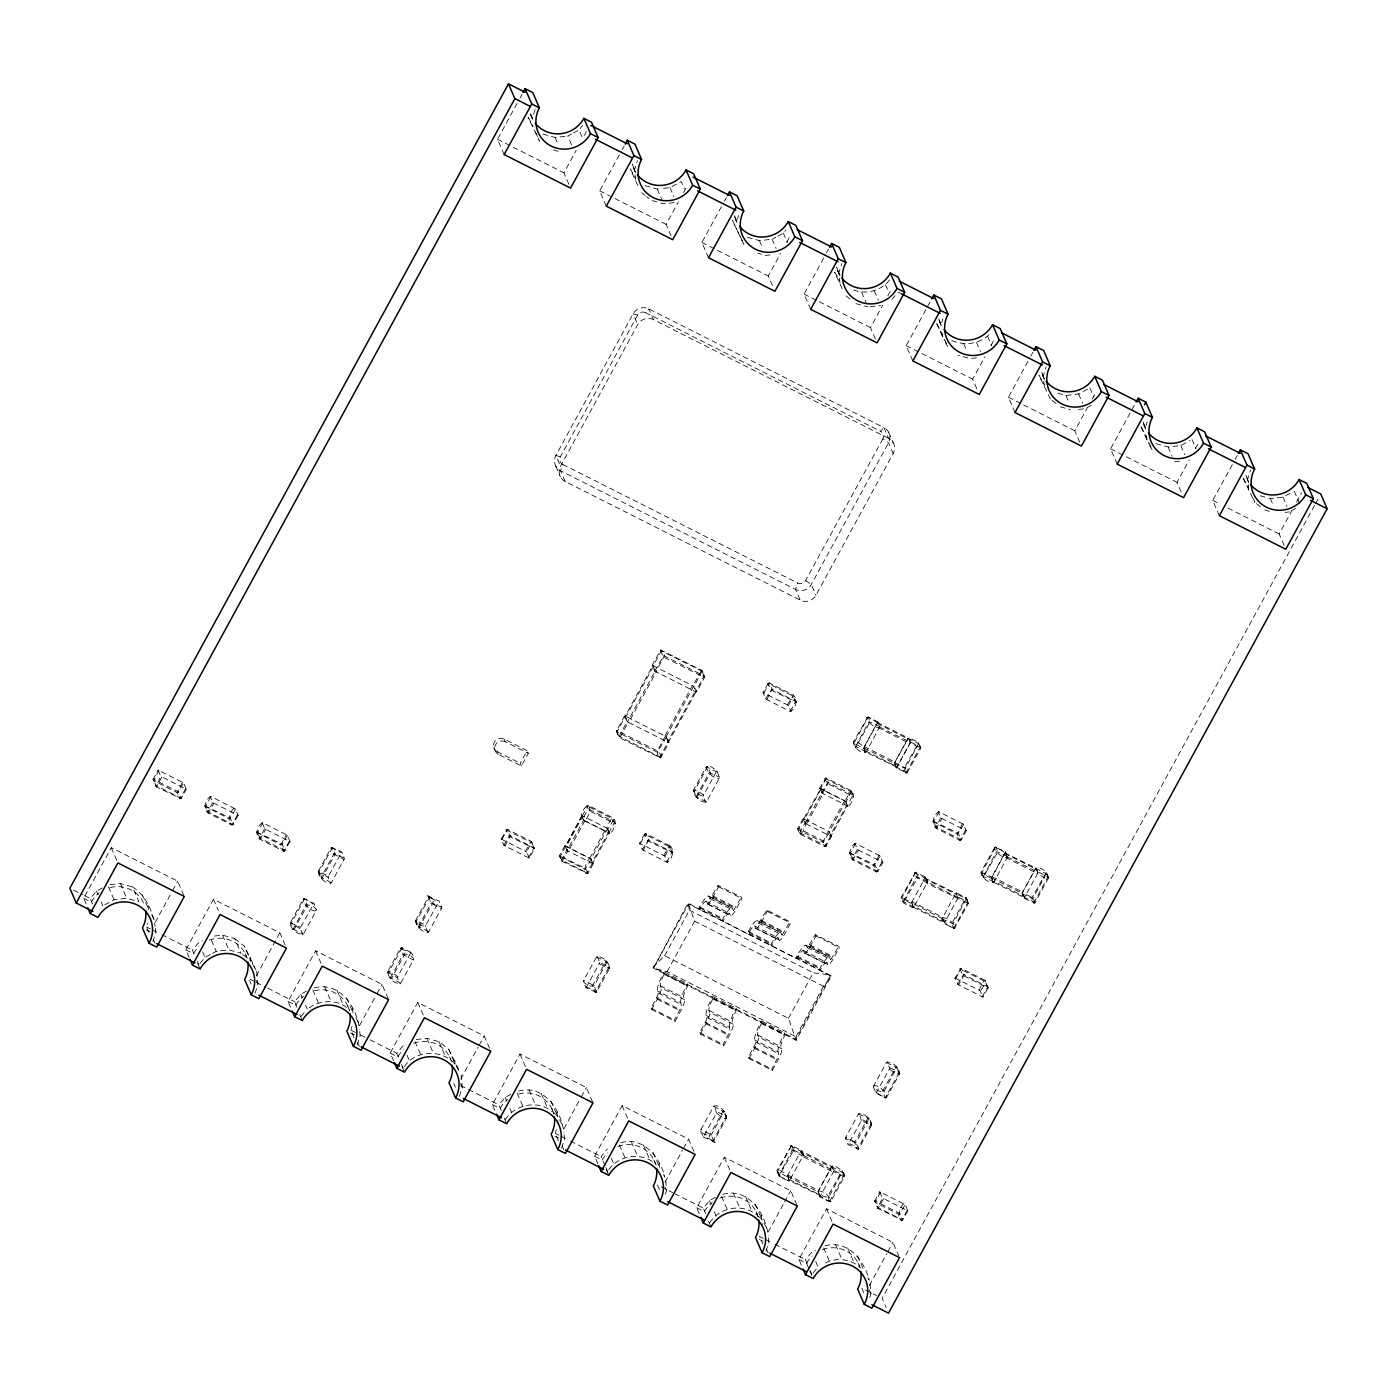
<?xml version="1.0" encoding="UTF-8"?>
<svg xmlns="http://www.w3.org/2000/svg" width="1397" height="1397" viewBox="0 0 1397 1397"><rect width="100%" height="100%" fill="white"/><g stroke="black" fill="none" stroke-linecap="round" stroke-linejoin="round"><path stroke-width="0.75" stroke-dasharray="5 3.75" d="M318.289 871.396C317.887 877.089 326.793 884.93 331.403 882.694L344.448 858.631L341.863 851.978L331.299 847.525L318.306 871.291L328.505 875.989L341.863 851.978M415.608 920.536C415.206 926.228 424.112 934.069 428.722 931.834L441.766 907.771L439.182 901.117L428.617 896.664L415.625 920.431L425.823 925.128L439.182 901.117M564.842 845.744L559.446 855.715L561.594 861.093L587.875 873.544L593.288 863.643L591.368 859.225L564.842 845.744L567.549 850.703M717.01 770.987L716.329 771.738L706.271 766.778L693.541 790.108C692.545 795.923 701.993 803.921 706.55 801.703L719.595 777.64L717.01 770.987C698.063 755.498 708.768 779.736 719.228 778.443M871.588 1125.196C871.885 1119.207 863.224 1112.134 858.457 1113.898L845.412 1137.961L847.996 1144.614L858.561 1149.067L871.553 1125.301L861.355 1120.604L848.084 1144.649M684.513 999.623L661.165 987.836L660.275 985.793A10.373 2.026 -63.2 0 1 664.151 974.408L664.169 971.945L687.516 983.732L687.499 986.212A10.373 2.026 -63.2 0 0 683.639 997.58L684.513 999.623A10.373 2.026 -63.2 0 1 680.636 1011.009L675.03 1021.294L651.683 1009.49L651.089 1008.128L658.057 994.821L657.463 990.927A16.31 3.178 -63.2 0 1 663.558 973.045L664.169 971.945M733.181 1024.193L709.816 1012.406L708.943 1010.363A10.373 2.026 -63.2 0 1 712.802 998.977L712.819 996.515L736.184 1008.302L736.167 1010.782A10.373 2.026 -63.2 0 0 732.29 1022.15L733.181 1024.193A10.373 2.026 -63.2 0 1 729.304 1035.579L723.698 1045.864L700.334 1034.059L699.757 1032.697L706.707 1019.391L706.131 1015.497A16.31 3.178 -63.2 0 1 712.226 997.615L712.819 996.515M781.831 1048.763L758.484 1036.976L757.593 1034.933A10.373 2.026 -63.2 0 1 761.47 1023.547L761.487 1021.085L784.835 1032.872L784.835 1035.352A10.373 2.026 -63.2 0 0 780.958 1046.72L781.831 1048.763A10.373 2.026 -63.2 0 1 777.972 1060.148L772.366 1070.434L749.002 1058.629L748.408 1057.267L755.375 1043.961L754.799 1040.067A16.31 3.178 -63.2 0 1 760.876 1022.185L761.487 1021.085M292.951 929.529L305.733 905.396C308.161 903.58 317.73 907.701 316.071 910.827L303.376 934.087C298.748 935.641 289.319 928.673 290.401 922.439L303.551 898.708L313.836 903.37L316.508 909.534M331.403 882.694L321.066 877.264L334.058 853.654L344.535 858.142M390.322 978.127L403.052 954.535C405.479 952.719 415.049 956.84 413.39 959.966L400.695 983.226C395.159 984.815 387.685 977.795 387.737 971.579L400.415 948.301C406.265 952.125 413.145 950.431 413.826 958.674M418.349 926.717L431.376 902.794L441.854 907.282M561.384 860.709L566.711 850.232M619.063 736.551L627.113 721.551L624.651 715.735L666.125 736.603M606.839 962.131L594.109 985.723C591.682 987.539 582.112 983.418 583.771 980.31L596.467 957.032C600.989 954.815 610.576 962.882 609.441 968.68L596.292 992.411L586.007 987.749L583.335 981.585M696.16 796.604L709.187 772.663L719.665 777.151M799.678 832.961L804.951 823.043L803.083 818.555L828.473 831.25L822.798 841.954L825.505 846.687L831.529 836.454L828.77 831.564M868.829 1119.014L855.82 1142.938L845.325 1138.45M873.352 1087.058L876.024 1093.222L886.309 1097.885L899.493 1074.101C900.454 1068.303 891.059 1060.271 886.484 1062.506L873.789 1085.766C872.13 1088.892 881.699 1093.013 884.126 1091.197L896.857 1067.605M700.508 1130.889L703.267 1137.071L716.539 1113.042C736.097 1130.225 722.72 1101.465 713.64 1106.337L700.945 1129.597C699.286 1132.723 708.855 1136.844 711.283 1135.028L724.013 1111.436M624.651 715.735L616.496 730.753L619.587 737.756L660.537 757.89L669.006 742.715L666.509 736.952L664.92 736.044L692.51 685.438L694.099 686.346L696.597 692.126L704.717 677.021L701.975 670.42L660.694 650.007L652.207 665.199L654.704 670.962L656.293 671.87L628.702 722.459L627.497 721.9M302.8 934.855L300.128 928.184L313.836 903.37M410.491 953.26L397.796 976.538C385.799 967.842 385.555 971.718 391.509 978.599L404.554 954.518L401.969 947.864L400.59 948.057L403.174 954.675L413.39 959.966M666.509 736.952L657.376 752.232L617.09 731.993L625.524 716.032M597.13 956.281L599.802 962.446L609.005 967.091L595.209 992.394L592.607 985.741L606.246 960.909L609.563 968.435M654.704 670.962L663.837 655.682L704.123 675.921L695.689 691.864L654.826 671.101M660.362 650.269L663.435 656.869L704.559 677.51L704.123 676.096M803.083 818.555L797.687 828.526L800.184 834.184L824.789 846.582L830.621 836.209L831.529 836.454M865.529 752.704L863.608 748.286L853.829 743.291L868.166 717.045L877.962 721.97L879.866 726.58L866.192 751.97C856.413 756.196 844.399 730.125 864.045 747.011L877.281 722.72C857.723 707.877 870.034 728.501 879.429 727.68M896.839 767.163L865.738 752.075L864.184 747.046M910.111 742.733L908.399 738.087L877.648 722.598L879.097 728.047L909.761 743.536C911.7 742.313 909.185 735.59 907.945 738.192L894.342 763.268M894.674 762.902L896.176 768.193L907.194 772.943L920.745 748.198L918.493 742.471M787.594 1175.89L789.322 1180.535L820.423 1195.64M894.691 762.483L905.413 768.018L907.177 772.943L905.885 773.082L904.051 768.175L918.667 742.628M844.417 1176.344C847.839 1172.502 825.487 1158.584 834.096 1170.354L833.328 1171.996L802.681 1156.524L801.319 1151.093L831.966 1166.565L833.765 1170.896M842.234 1171.105L844.277 1176.78L831.005 1201.123L829.556 1201.612L827.775 1196.269L842.059 1170.93M911.787 902.637L913.359 907.945L927.538 882.101M944.599 922.387L942.434 918.126L956.124 892.77L966.41 897.852L968.418 903.58L926.857 883.271L927.625 881.612L925.705 877.194L915.716 872.165L901.048 897.503L903.58 903.021L913.271 907.928M957.871 897.957L956.142 893.312L925.041 878.207M1022.36 892.927L1024.525 897.188M1037.796 872.758L1036.085 868.113L1004.984 853.026M161.895 777.029L156.254 786.878L153.164 779.124L178.292 791.75L181.051 798.63L155.905 786.616L160.76 776.243L158.088 770.079L183.513 782.844L186.272 789.218L160.76 776.243M204.888 805.825L230.191 817.961L233.247 824.457L231.85 825.051L208.17 813.089C202.233 808.898 205.918 798.176 210.895 796.534L235.15 808.846L238.171 815.429L213.043 802.804L210.021 796.238M290.105 841.57L283.923 851.297L260.069 839.3C254.062 835.144 257.729 824.405 262.811 822.746L287.066 835.057L290.07 841.623L264.941 829.015L261.938 822.431M504.928 845.971L510.324 835.773L507.321 829.294L506.081 829.923L509.137 836.436L534.44 848.555L531.331 841.396L507.373 829.294L501.121 839.021L504.177 845.534L529.306 858.16L534.44 848.555M669.669 845.691C674.978 848.643 672.306 860.954 666.753 862.141L642.498 849.83L639.477 843.264L664.605 855.872L667.661 862.386M766.778 699.6L772.192 689.402L769.171 682.923L793.025 694.92C799.119 699.53 795.172 709.17 790.283 711.475L766.027 699.164L763.006 692.58L788.135 705.206L791.156 711.772M849.551 852.729L874.854 864.865L877.892 871.379L876.321 871.868L852.816 860.011C846.896 855.802 850.563 845.08 855.558 843.456L879.813 855.75L882.834 862.333L857.706 849.708L854.685 843.142M932.986 821.122L958.29 833.241L961.328 839.754L959.756 840.261L936.252 828.386C930.332 824.195 934.017 813.473 938.994 811.832L963.249 824.143L966.27 830.709L941.141 818.101L938.12 811.517M883.498 1198.748L877.875 1208.615L874.766 1200.844L899.895 1213.469L902.672 1220.349L877.526 1208.335L882.363 1197.98L879.691 1191.798L905.116 1204.563L907.875 1210.937L882.363 1197.98M988.081 987.976L985.025 981.462L959.896 968.854L962.917 975.42L988.081 987.976L984.937 980.275L961.153 968.296L954.902 978.022L957.958 984.536L982.894 997.126L988.203 987.557M1048.518 877.91L1034.88 902.968L1023.861 898.219L1022.028 893.294L1035.631 868.218C1045.148 863.695 1057.634 889.767 1037.779 873.177L1036.295 867.485M615.047 823.741L612.777 818.921L587.508 806.086C586.164 804.672 578.934 815.604 582.27 815.708L606.787 828.089C612.794 812.146 616.933 817.035 607.922 828.875C608.9 841.815 619.831 820.772 612.689 817.734L588.172 805.353L586.6 805.842L589.255 810.836L615.047 823.741L614.61 822.152L590.093 809.771C586.897 809.649 581.362 819.306 584.452 820.563M702.185 670.822L694.099 686.346M851.489 791.191L846.163 801.668C847.176 814.626 858.072 793.496 850.93 790.527L825.959 778.007L819.602 788.257L821.89 793.025L847.176 805.842L852.851 795.137L850.93 790.527L845.028 800.883L846.984 805.632M256.804 832.036L282.089 844.172L285.145 850.668L284.01 851.297L280.902 844.818L286.298 834.62M292.916 929.092L303.376 934.087M318.446 871.03L318.883 872.619L328.068 877.264L330.74 883.428M318.411 871.099L320.978 878.137M428.058 932.585L425.387 926.403C416.306 925.809 412.639 913.306 418.297 927.276M559.603 855.366L561.856 860.185L587.945 873.439L585.395 868.27L559.429 855.855L584.994 869.458L591.368 859.225M665.374 736.167L657.376 750.835C656.468 761.767 666.159 758.728 657.376 750.835L617.526 730.718C615.012 728.658 618.854 739.694 620.251 737.005L628.248 722.336L668.395 742.383L696.02 691.725L693.645 686.224L652.801 665.531L625.192 716.19L627.69 721.83M669.844 845.866L645.99 833.712L644.419 834.219L647.457 840.715L672.76 852.851M769.171 682.923L767.948 683.535L770.987 690.048L796.29 702.185M665.496 1194.156L666.648 1190.488L665.461 1178.16L663.47 1174.545M879.866 726.405L868.882 721.655L855.261 747.151M821.506 792.675L827.897 782.46L852.851 794.963L853.288 796.552L851.541 791.628M894.272 763.757L905.256 768.507L918.877 743.012M907.456 772.593L896.839 767.442L910.093 743.152L920.833 747.884M927.625 881.612L916.642 876.862L903.108 901.502L903.422 902.951L917.48 877.997C920.867 871.78 903.126 868.497 925.041 877.945L911.804 902.218L901.048 897.503M832.106 1165.901L818.275 1190.96C817.088 1193.806 826.203 1198.678 829.12 1196.635L842.443 1171.489M993.215 882.729L991.381 877.822L1004.967 852.746C985.356 837.851 997.668 858.422 1007.115 857.706L993.878 881.996C990.106 884.022 980.188 877.543 981.148 871.815L994.908 847.053L1005.648 851.995L1006.993 857.671M869.86 1297.342L870.995 1293.674L869.807 1281.346L867.834 1277.731M152.989 779.613L158.123 770.026M148.92 932.498L146.528 926.962L147.663 923.295M152.902 941.718L155.783 932.532L155.381 928.429M255.075 993.302L257.956 984.134L256.751 971.788L251.809 962.76M533.567 114.344L535.278 108.914M354.07 1037.517L350.874 1030.148L352.027 1026.481M357.248 1044.886L360.129 1035.718L359.728 1031.615M635.6 179.846L634.622 169.561L637.451 160.498M529.341 858.09L526.669 851.926L531.716 841.954M459.438 1096.488L462.302 1087.32L461.115 1074.974M737.354 219.346L738.489 215.714M558.416 1140.703L555.22 1133.334L556.373 1129.649M702.237 671.259L661.113 650.775C659.332 647.964 666.229 654.442 663.837 657.079L655.839 671.747M561.611 1148.072L564.475 1138.904L564.074 1134.783M839.964 283.032L838.968 272.747L841.797 263.684M716.329 771.738L703.651 794.998C690.659 786.022 689.629 791.558 703.215 796.29L705.887 802.454M941.7 322.532L942.835 318.9M799.835 832.787L826.256 846.128L823.986 841.291L798.717 828.473C796.919 842.356 810.452 825.121 803.642 818.939L820.685 788.729M726.615 1117.984L724.065 1110.894M765.958 1251.258L768.821 1242.09L768.42 1237.969M1044.31 386.218L1043.315 375.933L1046.143 366.87M899.581 1073.891L896.909 1067.064M874.592 1201.333L879.726 1191.746M911.595 902.637L912.136 901.851L942.783 917.323L942.015 918.982L943.935 923.4L954.326 928.446L968.592 903.091M980.991 872.304L991.73 877.037M1007.551 856.431L996.567 851.681L982.947 877.176M1146.046 425.701L1147.181 422.086M1021.958 893.783L1032.942 898.533L1046.563 873.038M1248.656 489.404L1247.661 479.119L1250.49 470.056M888.492 438.274L653.482 319.616L648.837 308.894L645.501 312.614A5.832 5.64 -23.4 0 0 637.643 315.093L560.389 456.749A5.832 5.64 -23.4 0 0 562.747 464.38L560.564 470.789L565.209 481.511L800.219 600.169A11.665 11.298 -23.4 0 0 815.953 595.209L893.189 453.554A11.665 11.298 -23.4 0 0 888.492 438.274L883.847 427.552L648.837 308.894A11.665 11.298 -23.4 0 0 633.103 313.854L555.866 455.509A11.665 11.298 -23.4 0 0 560.564 470.789L795.574 589.447L800.219 600.169M704.629 677.423L701.626 670.158L692.964 685.56M882.852 438.902L805.615 580.558A5.832 5.64 -23.4 0 1 797.757 583.038L795.574 589.447A11.665 11.298 -23.4 0 0 811.308 584.487L888.544 442.832A11.665 11.298 -23.4 0 0 883.847 427.552L880.512 431.271A5.832 5.64 -23.4 0 1 882.852 438.902L888.544 442.832L893.189 453.554M968.453 903.527L966.41 898.952L955.688 893.416M787.751 1175.506L789.183 1181.198L803.45 1155.057L801.529 1150.447L791.54 1145.418L776.872 1170.756L779.124 1176.099L789.095 1181.181M817.926 1191.746L831.966 1166.565M834.026 1170.843L820.423 1195.919C840.034 1210.815 827.74 1190.227 818.275 1190.96M942.451 917.707C951.933 917.253 964.174 937.457 944.599 922.666L958.202 897.59L956.369 892.666M1007.481 856.92L1006.783 858.072L1037.447 873.562L1037.971 872.776M290.279 922.701L300.477 927.381M316.071 910.827C306.921 912.468 293.964 888.614 313.172 904.121M328.505 875.989L328.068 877.264M387.598 971.841L397.359 977.813L400.118 983.994M397.796 976.538L397.359 977.813M425.823 925.128L425.387 926.403M616.514 730.666L617.09 731.993M586.094 987.766L599.802 962.446M703.651 794.998L703.215 796.29M675.03 1021.294L674.454 1019.932L681.404 1006.626L680.828 1002.732L657.463 990.927M797.704 828.421L798.281 829.748L823.235 842.251L829.608 832.018M877.962 721.97L863.608 748.286M723.698 1045.864L723.105 1044.502L730.072 1031.196L729.496 1027.301L706.131 1015.497M716.539 1113.042L714.304 1105.586M894.499 762.884L908.399 738.087M703.18 1137.053L713.745 1141.506L726.65 1117.932L726.178 1116.395L716.975 1111.75M772.366 1070.434L771.773 1069.072L778.74 1055.765L778.146 1051.871L754.799 1040.067M787.419 1175.89L787.96 1175.104L818.607 1190.576M861.355 1120.604L859.12 1113.147M876.024 1093.222L889.749 1068.408L887.147 1061.755M1005.648 851.995L991.626 877.945L993.424 882.101L1024.088 897.572M876.687 1092.471C895.966 1108.31 882.834 1083.897 873.789 1085.766M1022.185 892.91L1036.085 868.113M285.11 850.738L259.982 838.113L256.926 831.599M581.955 815.778L565.366 846.198L567.165 850.354L583.719 820.004L581.92 815.848L582.828 816.092L566.274 846.442M668.395 742.383L665.932 736.673M668.971 742.767L667.522 742.069L695.112 691.48L696.02 691.725M693.541 790.108L696.684 797.809L710.392 772.995L707.808 766.342L706.271 766.778M819.602 788.257L846.163 801.668M820.196 788.589L823.095 793.583L806.558 823.951L805.074 823.182M848.049 806.156L846.599 805.458L830.045 835.808L830.918 836.122L847.508 805.702M879.062 855.313L873.649 865.529L876.321 871.868L877.892 871.379L882.869 862.263M962.498 823.706L957.085 833.904L959.756 840.261L961.328 839.754L966.305 830.656M886.763 1097.431L885.227 1097.867L882.642 1091.214L896.35 1066.4L898.935 1073.053L885.227 1097.867M954.902 978.022L980.065 990.578L983.104 997.091M1046.178 872.496L1031.737 898.201L1033.57 903.108L1034.863 902.968L1033.116 898.044L1022.394 892.508M1048.361 878.399L1046.353 872.654M182.501 782.198L177.087 792.396L179.759 798.752L181.331 798.263L186.307 789.148M300.041 928.673C285.529 919.139 290.698 923.696 294.191 929.442L307.235 905.378L304.633 898.725L303.289 899.179M411.155 952.51L401.969 947.864L400.415 948.301M501.121 839.021L526.669 851.926M625.192 716.19L626.083 716.434L653.674 665.845L652.242 665.129M652.766 665.601L655.158 671.084L627.567 721.673M607.346 828.596L609.232 832.961L584.4 820.668C587.84 819.131 593.463 805.458 586.635 805.772M583.649 820.214L608.359 832.647L591.804 863.014L592.677 863.311L609.267 832.909M593.254 863.713L567.863 851.017L562.031 861.408L560.04 856.955L581.92 815.848M672.586 853.34L669.582 846.774L644.628 834.184L639.442 843.317M796.133 702.674L793.112 696.108L768.158 683.5L762.972 692.65M920.658 748.373L918.318 742.348L908.609 737.459M803.013 1156.157L792.291 1150.604L790.545 1145.697L791.82 1145.54L793.653 1150.464L779.037 1176.012M86.16 903.981L83.68 898.254L111.271 847.647L177.681 881.193L184.299 896.472M504.142 154.561L497.542 139.281L518.986 99.938M520.016 98.069L522.059 94.315M158.996 770.323L153.6 780.713L177.524 792.71L183.636 782.984M185.399 788.903L180.108 798.892M210.895 796.534L205.499 806.75L208.17 813.089L213.793 803.24M212.658 802.454L207.612 812.425M155.207 922.404L171.552 892.439M172.564 890.553L177.681 881.193M568.911 184.282L563.951 172.826L576.21 150.335M584.383 135.352L586.426 131.597M234.399 808.409C230.976 808.252 225.109 826.78 233.247 824.457M235.534 809.195L229.44 818.921L204.94 806.261M237.298 815.115L232.094 825.086M238.206 815.359L232.723 824.387L208.083 811.901L205.027 805.405M189.171 957.486L185.853 949.838L213.444 899.249L279.854 932.777L285.652 946.153M606.315 206.162L599.715 190.883L621.159 151.522M622.189 149.654L624.232 145.917M262.811 822.746L257.397 832.961L260.069 839.3L265.709 829.451M264.574 828.665L259.51 838.637M287.45 835.406L281.338 845.115L256.838 832.472M289.214 841.326L283.853 851.297M256.35 975.874L279.854 932.777M671.084 235.883L666.125 224.411L678.383 201.919M683.5 192.559L687.586 185.068M565.209 481.511A11.665 11.298 -23.4 0 1 560.511 466.231L637.748 324.575A11.665 11.298 -23.4 0 1 653.482 319.616M290.506 1007.167L288.026 1001.422L315.617 950.833L382.027 984.379L388.645 999.658M708.506 257.747L701.888 242.467L723.349 203.124M724.362 201.255L726.405 197.501M359.553 1025.59L375.898 995.607M376.928 993.738L382.027 984.379M772.436 285.564L768.298 275.995L780.556 253.521M786.686 242.275L790.772 234.783M521.395 765.958L520.243 763.286L527.14 750.643L504.142 739.03A7.299 7.055 -23.4 0 0 494.311 742.121A7.299 7.055 -23.4 0 0 497.245 751.673L498.415 754.363L521.395 765.958L528.293 753.315L527.14 750.643M502.029 839.283L507.373 829.294M393.517 1060.655L390.2 1053.024L417.79 1002.435L484.2 1035.963L489.998 1049.339M810.679 309.348L804.061 294.069L825.522 254.708M826.535 252.84L828.578 249.085M503.793 845.202L509.905 835.476L534.387 848.119M525.534 851.14L531.331 841.396M528.433 857.845L534.056 847.682M582.27 815.708L588.172 805.353M584.854 820.79L568.317 851.14L567.461 850.808M460.713 1079.06L478.071 1047.209M479.101 1045.34L484.2 1035.963M875.43 339.052L870.471 327.596L882.729 305.105M887.846 295.745L891.932 288.253M589.778 858.317L606.333 827.967L607.189 828.299M565.715 846.058L590.233 858.439C587.316 858.282 580.75 875.936 588.05 873.265M592.712 863.259L590.914 859.103L607.468 828.753M592.38 863.398L586.548 873.789M666.055 736.813L693.645 686.224M494.852 1110.336L492.373 1104.608L519.963 1054.019L586.373 1087.547L592.992 1102.844M912.852 360.932L906.234 345.653L930.751 300.687M640.35 843.561L645.99 833.712L648.662 840.068L643.249 850.267M642.236 849.638L648.225 839.772L672.725 852.414M663.854 855.435L669.407 845.552L672.394 851.978M664.989 856.221L670.054 846.25M666.753 862.141L672.149 851.751M763.88 692.895L769.52 683.046L767.948 683.535M765.643 698.814L771.755 689.088L796.255 701.748M787.384 704.769L793.286 695.095M788.519 705.555L793.583 695.566M790.283 711.475L795.696 701.259L793.374 695.182M563.899 1128.776L580.244 1098.793M581.274 1096.924L586.373 1087.547M976.782 388.733L972.644 379.181L984.902 356.706M991.032 345.461L995.118 337.969M664.623 955.775L689.454 910.233L688.057 902.933L699.53 909.517L700.229 908.242A10.373 2.026 -63.2 0 1 706.166 901.624L707.057 903.667L730.404 915.454A10.373 2.026 -63.2 0 0 736.341 908.853L741.947 898.568L741.37 897.206L718.006 885.419L710.182 898.62L708.978 896.49A16.31 3.178 -63.2 0 0 699.653 906.88L698.692 908.626L748.198 934.087L748.897 932.812A10.373 2.026 -63.2 0 1 754.834 926.194L755.707 928.237L779.072 940.024A10.373 2.026 -63.2 0 0 785.009 933.423L790.615 923.138L790.021 921.776L766.674 909.988L758.85 923.19L757.628 921.06A16.31 3.178 -63.2 0 0 748.303 931.45L747.343 933.196L796.849 958.656L797.547 957.382A10.373 2.026 -63.2 0 1 803.485 950.763L804.375 952.806L827.74 964.594A10.373 2.026 -63.2 0 0 833.677 957.993L839.283 947.707L838.689 946.345L815.324 934.558L807.501 947.76L806.296 945.629A16.31 3.178 -63.2 0 0 796.971 956.019L796.011 957.766L831.25 976.032L796.203 1040.276L653.464 968.208L688.057 902.933L694.658 921.164L823.479 986.212L831.25 976.032L688.511 903.946L653.464 968.208L667.12 971.631L795.958 1036.679L796.203 1040.276L788.467 1018.326L664.623 955.775L653.028 967.178L664.064 972.749M667.12 971.631L694.658 921.164M651.683 1009.49L657.288 999.222A10.373 2.026 -63.2 0 0 661.165 987.836M707.057 903.667A10.373 2.026 -63.2 0 0 712.994 897.049L718.599 886.781L718.006 885.419M680.828 1002.732A16.31 3.178 -63.2 0 1 686.922 984.85L687.516 983.732M722.039 920.413L723 918.667A16.31 3.178 -63.2 0 1 732.325 908.277L708.978 896.49M597.864 1163.841L594.563 1156.21L622.136 1105.603L688.564 1139.149L694.344 1152.525M1015.025 412.534L1008.407 397.237L1029.868 357.894M1030.881 356.025L1032.924 352.271M705.869 901.327L729.531 913.411A10.373 2.026 -63.2 0 0 723.594 920.029L722.895 921.322L722.441 920.291M709.851 898.533L733.547 910.425L741.37 897.206M803.956 818.869L798.281 829.748M821.069 788.903L804.515 819.253L803.642 818.939M805.405 823.165L821.96 792.815M822.641 793.461L828.334 782.757L825.976 778.024L824.841 778.653L827.129 783.42L853.357 796.447M700.334 1034.059L705.939 1023.791A10.373 2.026 -63.2 0 0 709.816 1012.406M755.707 928.237A10.373 2.026 -63.2 0 0 761.644 921.618L767.25 911.35L766.674 909.988M844.574 800.76L828.019 831.11L828.875 831.459M830.953 836.052L829.154 831.896L845.709 801.546M729.496 1027.301A16.31 3.178 -63.2 0 1 735.573 1009.42L736.184 1008.302M770.707 944.983L771.668 943.237A16.31 3.178 -63.2 0 1 780.993 932.847L757.628 921.06M754.537 925.897L778.181 937.981A10.373 2.026 -63.2 0 0 772.244 944.599L771.546 945.891L771.109 944.861M758.519 923.103L782.198 934.995L790.021 921.776M665.059 1182.246L682.417 1150.395M683.447 1148.509L688.564 1139.149M1079.776 442.238L1074.817 430.782L1087.076 408.291M1092.192 398.931L1096.278 391.422M896.263 768.21L909.761 743.536M855.558 843.456L850.144 853.654L852.816 860.011L858.457 850.144M857.321 849.376L852.257 859.347M749.002 1058.629L754.607 1048.361A10.373 2.026 -63.2 0 0 758.484 1036.976M804.375 952.806A10.373 2.026 -63.2 0 0 810.312 946.188L815.918 935.92L815.324 934.558M788.467 1018.326L813.298 972.783L830.796 975.001L795.766 1039.246L784.73 1033.675M880.197 856.099L874.085 865.826L849.586 853.183M778.146 1051.871A16.31 3.178 -63.2 0 1 784.241 1033.99L784.835 1032.872M819.375 969.553L820.318 967.807A16.31 3.178 -63.2 0 1 829.643 957.416L806.296 945.629M803.205 950.466L826.849 962.55A10.373 2.026 -63.2 0 0 820.912 969.169L820.214 970.461L819.777 969.431M881.961 862.019L876.513 871.955M807.187 947.672L830.866 959.564L838.689 946.345M699.216 1213.522L696.736 1207.794L724.31 1157.205L790.737 1190.733L797.338 1206.03M1117.198 464.118L1110.58 448.839L1135.097 403.873M795.958 1036.679L823.479 986.212M938.994 811.832L933.58 822.047L936.252 828.386L941.892 818.537M940.757 817.751L935.693 827.723M963.633 824.474L957.521 834.201L933.021 821.558M965.397 830.394L959.949 840.348M768.245 1231.962L783.577 1203.847M784.608 1201.979L790.737 1190.733M1181.129 491.919L1176.99 482.367L1189.266 459.875M1195.395 448.647L1199.482 441.138M801.389 1265.123L798.909 1259.378L826.5 1208.789L892.91 1242.335L898.69 1255.693M1219.371 515.703L1212.753 500.423L1234.215 461.08M1235.245 459.211L1237.288 455.457M955.81 978.267L961.433 968.418L964.105 974.757L958.709 984.972M957.574 984.187L963.668 974.46L988.168 987.12M1037.779 873.177L1024.525 897.468L1035.107 902.672M979.297 990.141C984.868 975.473 989.111 978.791 980.45 990.91M982.213 996.829L987.836 986.684M880.599 1192.06L875.203 1202.433L899.127 1214.43L905.239 1204.703M904.103 1203.917C900.681 1203.777 894.813 1222.288 902.951 1219.983M907.002 1210.623L901.798 1220.594M907.91 1210.867L902.427 1219.913L877.787 1207.427L874.732 1200.914M869.405 1285.432L886.781 1253.563M887.793 1251.695L892.91 1242.335M1284.14 545.424L1279.181 533.951L1291.439 511.477M1296.538 502.099L1301.655 492.739M1314.507 505.487L882.136 1298.389L886.135 1307.609M1315.537 503.584L1318.681 497.838M660.903 757.541L619.115 736.236M332.661 847.333L318.953 872.147L321.537 878.8L335.263 853.986L332.661 847.333L331.246 847.56L333.883 854.143L344.099 859.417M428.565 896.699L431.202 903.283L441.417 908.556M824.998 778.391L851.402 792.064M713.867 1141.366L711.16 1134.888L700.945 1129.597M858.614 1149.033L855.977 1142.449L845.761 1137.175M826.116 846.338L824.701 846.565M596.624 992.167L593.987 985.583L583.771 980.31M580.226 128.472L582.671 125.52M92.639 904.069L90.246 898.55L96.463 891.059L102.068 888.021M777.727 236.163L783.333 233.142L785.795 230.173M194.008 953.819L192.419 950.135L198.636 942.643L202.373 940.635M200.05 963.389L205.01 957.399L210.633 954.361M331.386 847.473L341.2 852.711M853.55 290C866.402 295.151 882.625 290.279 890.43 278.806M296.985 1007.254L294.592 1001.719L300.809 994.245L306.414 991.206M891.897 299.482L896.804 293.562M300.984 1016.475L304.703 1011.987M951.671 340.466C964.349 346.107 980.904 344.168 990.141 333.359M398.355 1057.005L396.765 1053.321L402.982 1045.829M404.397 1066.575C415.573 1049.793 442.116 1049.077 455.16 1064.13L448.786 1049.374L438.99 1041.691L426.853 1038.303L416.323 1039.525M644.419 834.219L645.693 833.59M501.331 1110.44L498.939 1104.905L505.155 1097.431L510.778 1094.392M505.33 1119.661C514.795 1104.189 538.718 1099.614 552.444 1111.872M605.111 1165.727L601.112 1156.506L607.328 1149.015M608.743 1169.76C618.871 1154.551 643.249 1151.739 656.258 1164.749M994.367 847.595L995.939 847.106L997.772 852.013L983.156 877.56M705.677 1213.626L703.285 1208.091L709.501 1200.599L718.861 1195.553M709.676 1222.846C719.141 1207.357 743.082 1202.782 756.807 1215.058M955.216 927.8L953.645 928.307L951.811 923.4L965.991 897.555L968.208 902.235M959.861 968.907L961.153 968.296M831.04 1201.071L829.451 1201.56L819.76 1196.653L817.839 1192.235M807.064 1263.377L805.458 1259.675L811.674 1252.201L815.429 1250.175M813.089 1272.929L818.066 1266.957L815.673 1261.421M866.681 717.569L868.253 717.08L870.087 721.987L855.54 747.622M401.969 947.864L388.174 973.168M659.524 757.907L667.906 742.244M826.413 778.146L820.51 788.502L845.028 800.883M905.972 773.117L920.239 746.958L910.53 741.877M925.705 877.194L924.831 878.573L955.478 894.063L956.142 893.312M953.732 928.324L967.981 902.183L958.272 897.101M712.47 1141.716L726.091 1116.884L723.506 1110.231L710.147 1134.242C704.472 1141.646 728.605 1147.531 703.861 1136.302M1023.949 898.236L1024.752 896.822L994.105 881.35L993.424 882.101M1033.658 903.143L1047.925 876.984L1038.215 871.903M801.529 1150.447L800.638 1151.827L831.302 1167.316M789.41 1180.57L789.986 1179.801L820.633 1195.273L819.76 1196.653M848.66 1143.881C852.903 1143.584 860.028 1151.145 857.863 1148.526L870.995 1124.148L861.792 1119.329M829.539 1201.577L843.805 1175.436L834.096 1170.529M571.513 133.99L567.758 136.015L571.757 145.236M573.381 132.977L578.987 129.956L582.182 137.325M663.61 188.333L669.931 187.617L681.16 181.54L684.355 188.927M747.325 237.28L759.462 240.668L772.104 239.201L775.859 237.176M104.705 904.802L114.065 899.738L126.708 898.288L138.862 901.659L132.471 886.903L120.334 883.533L109.787 884.755M1057.896 393.186L1065.981 395.438L1078.641 393.971L1088.001 388.925M1086.883 407.714L1092.506 404.676M212.501 953.348L216.238 951.34L228.898 949.873L241.035 953.26L234.644 938.505L222.507 935.134L211.96 936.339M1156.018 443.652L1168.171 447.023L1180.814 445.573L1190.174 440.509M309.069 1007.988C320.315 999.763 337.498 999.134 348.097 1008.686M1260.216 495.795L1270.344 498.624L1282.987 497.157L1292.347 492.111M1291.247 510.9L1296.853 507.862M825.557 1262.905C836.559 1257.003 851.664 1259.099 860.604 1267.935M542.979 134.095L555.115 137.482L565.663 136.26M645.152 185.696L657.288 189.066L661.514 188.578M674.21 202.6L663.68 203.822L651.526 200.435L646.636 196.593M770.061 254.918L765.853 255.407L757.75 253.154M870.139 306.764L880.669 305.541M976.52 357.859L970.199 358.592L958.063 355.222M1078.694 409.461L1085.015 408.727M1174.545 461.778L1180.867 461.045M1285.153 512.402L1289.361 511.913M867.956 716.958L853.427 741.859L855.907 747.832M314.15 987.923C339.646 980.711 357.178 1007.481 359.535 1029.554M942.015 918.982L953.016 923.731L966.637 898.236M518.497 1091.109C543.992 1083.897 561.542 1110.667 563.882 1132.74M620.67 1142.711C643.179 1136.145 659.506 1156.768 664.658 1176.309M722.843 1194.295C748.355 1187.083 765.888 1213.853 768.228 1235.908M825.016 1245.88C847.525 1239.331 863.852 1259.954 869.004 1279.495M793.496 1149.975L803.45 1154.865M961.293 839.824L936.165 827.199L933.126 820.685M915.664 872.165L901.659 898.428L911.368 903.492M609.808 833.363L608.359 832.647M877.857 871.431L852.729 858.823L849.69 852.31M506.116 829.853L531.628 842.81M181.296 798.316L156.167 785.69L153.129 779.194M790.283 1145.977L800.865 1151.198L787.629 1175.471C768.018 1160.575 780.312 1181.164 789.776 1180.43M844.242 1176.85L833.66 1171.629M637.643 315.093L633.103 313.854L637.748 324.575M560.389 456.749L555.866 455.509L560.511 466.231M553.404 149.968L561.507 152.221M855.89 303.62L868.026 307.008M1060.236 406.806L1070.346 409.618M1264.582 509.992L1272.667 512.245M429.997 896.472L416.271 921.287L418.873 927.94L432.214 903.911C438.309 897.066 413.844 890.395 438.518 901.851M595.209 992.394L596.781 991.905L586.67 986.998M793.74 1149.975L792.169 1150.464L778.827 1175.61M661.776 650.042L653.29 665.671M865.738 752.075L866.419 751.324L897.066 766.796M1005.334 852.624L1007.22 856.972M707.808 766.342L694.012 791.645M983.505 877.84L981.113 871.885M942.346 918.615L911.7 902.951L913.498 907.282L914.162 906.548L944.826 922.02L943.935 923.4M304.633 898.725L290.838 924.028M779.386 1176.274L777.396 1171.769M608.743 832.839L614.61 822.152M995.642 846.984L981.585 873.23L991.294 878.311M791.54 1145.418L777.483 1171.681L787.192 1176.763M898.044 292.078L901.868 294.016M497.542 139.281L563.951 172.826M599.715 190.883L612.986 197.588M614.89 198.549L666.125 224.411M701.888 242.467L768.298 275.995M804.061 294.069L817.35 300.774M819.236 301.717L870.471 327.596M906.234 345.653L972.644 379.181M1008.407 397.237L1021.696 403.943M1023.582 404.903L1074.817 430.782M1110.58 448.839L1176.99 482.367M1212.753 500.423L1220.349 504.265M1227.946 508.089L1279.181 533.951M645.501 312.614L880.512 431.271M562.747 464.38L797.757 583.038M907.945 738.192L918.789 743.885M877.072 723.367L907.718 738.838M879.534 726.946L910.198 742.244M864.376 746.627L895.04 762.116M863.94 747.919L894.604 763.391L896.403 767.547M866.192 751.97L855.348 746.277M1035.631 868.218L1046.475 873.911M1004.757 853.392L1035.404 868.864M1007.22 856.798L1037.884 872.269M992.062 876.652L1022.726 892.142M991.626 877.945L1022.29 893.416M993.878 881.996L983.156 876.443M957.94 897.642L927.294 881.996L925.495 877.84M927.189 882.904L916.467 877.351L914.424 872.793M806.104 823.828L830.621 836.209M706.55 801.703L696.125 797.146M913.952 907.177L903.23 901.641L901.187 897.066M913.498 907.282L944.145 922.771M504.142 739.03L505.312 741.702L528.293 753.315M497.245 751.673L520.243 763.286M718.599 886.781L741.947 898.568M767.25 911.35L790.615 923.138M815.918 935.92L839.283 947.707M712.4 895.687L735.765 907.491M761.068 920.256L784.416 932.061M809.719 944.826L833.083 956.631M712.994 897.049L736.341 908.853M761.644 921.618L785.009 933.423M810.312 946.188L833.677 957.993M708.628 896.071L731.976 907.858M757.279 920.64L780.644 932.428M805.947 945.21L829.312 956.997M707.353 903.964L730.701 915.751M756.004 928.534L779.369 940.321M804.672 953.103L828.037 964.89M699.653 906.88L723 918.667M748.303 931.45L771.668 943.237M796.971 956.019L820.318 967.807M700.229 908.242L723.594 920.029M748.897 932.812L772.244 944.599M797.547 957.382L820.912 969.169M689.454 910.233L813.298 972.783M886.484 1062.506L896.822 1067.919M889.819 1067.919C903.37 1072.617 902.34 1078.082 889.383 1069.194M687.411 984.536L712.714 997.318M736.079 1009.105L761.382 1021.888M663.558 973.045L686.922 984.85M712.226 997.615L735.573 1009.42M760.876 1022.185L784.241 1033.99M664.151 974.408L687.499 986.212M712.802 998.977L736.167 1010.782M761.47 1023.547L784.835 1035.352M660.275 985.793L683.639 997.58M708.943 1010.363L732.29 1022.15M757.593 1034.933L780.958 1046.72M596.467 957.032L606.892 961.59M658.354 992.97L681.719 1004.775M707.022 1017.54L730.369 1029.345M755.672 1042.11L779.037 1053.914M599.365 963.738L609.441 968.68L609.005 967.283M656.695 997.86L680.06 1009.647M705.363 1022.429L728.71 1034.217M754.013 1046.999L777.378 1058.786M657.288 999.222L680.636 1011.009M705.939 1023.791L729.304 1035.579M754.607 1048.361L777.972 1060.148M651.089 1008.128L674.454 1019.932M699.757 1032.697L723.105 1044.502M748.408 1057.267L771.773 1069.072M858.457 1113.898L868.882 1118.456M428.722 931.834L418.401 926.403M713.64 1106.337L723.978 1111.75M831.512 1166.67L842.356 1172.362M803.118 1155.249L833.765 1170.721M787.524 1176.379L818.171 1191.868L819.969 1196.024M400.695 983.226L390.374 977.813M73.552 890.116L82.825 894.796M84.676 895.739L90.246 898.55M146.528 926.962L150.352 928.9M152.256 929.861L159.904 933.72M161.825 934.68L192.419 950.135M254.429 981.445L248.701 978.546L251.093 984.082M256.35 982.423L265.901 987.242M267.822 988.203L294.592 1001.719M350.874 1030.148L358.523 1034.007M360.426 1034.967L368.092 1038.827M369.995 1039.805L396.765 1053.321M460.696 1085.591L498.939 1104.905M555.22 1133.334L559.044 1135.255M560.965 1136.215L568.614 1140.092M570.517 1141.052L601.112 1156.506M661.218 1186.856L672.69 1192.636M674.611 1193.614L703.285 1208.091M763.391 1238.441L759.566 1236.502L762.762 1243.889M765.312 1239.401L772.96 1243.26M774.864 1244.238L805.458 1259.675M865.459 1289.972L876.583 1295.595M83.68 898.254L91.346 902.113A29.18 28.237 -23.4 0 1 99.17 892.945M146.266 929.843L150.09 931.782M185.853 949.838L193.519 953.714A29.18 28.237 -23.4 0 1 199.038 946.52M288.026 1001.422L295.693 1005.299A29.18 28.237 -23.4 0 1 303.516 996.131M350.612 1033.029L354.436 1034.967M390.2 1053.024L397.866 1056.883A29.18 28.237 -23.4 0 1 403.384 1049.706M492.373 1104.608L500.039 1108.485A29.18 28.237 -23.4 0 1 507.862 1099.299M554.958 1136.215L558.8 1138.153M594.563 1156.21L602.212 1160.069A29.18 28.237 -23.4 0 1 607.73 1152.892M696.736 1207.794L704.385 1211.67A29.18 28.237 -23.4 0 1 707.825 1206.694M759.304 1239.401L763.146 1241.322M798.909 1259.378L806.575 1263.255L809.055 1268.982M567.915 850.93L566.833 850.371M805.615 580.558L811.308 584.487L815.953 595.209M1256.427 503.584L1261.316 507.425M1052.081 400.398L1056.97 404.239M846.093 295.937L852.624 301.054M641.747 192.751L645.012 195.318M531.506 841.57L534.3 848.992M870.995 1123.974C872.863 1129.736 869.161 1114.596 867.659 1118.543L854.597 1142.606L857.199 1149.26M758.431 1216.333L761.697 1218.9L767.634 1229.744M554.085 1113.165L557.333 1115.714L563.288 1126.558M234.644 938.505L244.44 946.206L255.965 969.955M242.659 954.535L250.814 960.944L244.44 946.206M132.471 886.903C145.777 895.198 152.762 911.438 155.172 926.368M1243.47 478.507L1248.412 487.553M1141.279 426.923L1151.023 447.023M1141.087 426.958L1148.666 443.478M1149.644 445.276L1152.612 450.707M1039.106 375.322L1044.065 384.367M1050.439 399.105L1038.914 375.356M936.933 323.737L946.677 343.837M936.741 323.772L944.302 340.292M945.298 342.108L948.266 347.521M834.76 272.136L839.719 281.181M842.129 288.708L834.568 272.188M732.587 220.551L743.92 244.335L732.395 220.586M630.414 168.967L635.356 177.995M637.783 185.522L630.222 169.002M528.241 117.365L533.183 126.411M448.786 1049.374L458.722 1069.438M456.155 1065.946L460.119 1073.158M355.956 1017.959L358.942 1023.39M151.609 914.773L154.578 920.204M1294.216 491.098L1299.804 504.003M1282.987 497.157L1286.969 506.378M1270.344 498.624L1273.523 505.993M1246.072 475.417L1247.661 479.119M1248.691 482.506L1246.211 476.761A29.18 28.237 -23.4 0 0 1248.831 482.052M1253.196 498.607L1254.803 502.291L1243.278 478.542M1192.043 439.496L1196.024 448.716M1180.814 445.573L1184.796 454.793M1168.171 447.023L1172.153 456.243M1143.095 421.981L1145.488 427.517M1144.038 425.177L1145.68 429.001M1089.87 387.912L1093.851 397.132M1078.641 393.971L1082.623 403.192M1065.981 395.438L1069.176 402.807M1041.725 372.248L1043.315 375.933M1044.345 379.32L1041.865 373.593A29.18 28.237 -23.4 0 0 1044.485 378.884M987.696 336.31L991.678 345.53M976.468 342.387L980.45 351.607M963.808 343.837L967.003 351.223M938.749 318.813L941.141 324.331M939.692 321.991L941.334 325.815M885.523 284.726L888.702 292.095M874.295 290.786L878.276 300.006M861.635 292.252L866.419 303.306M836.576 267.211L838.968 272.747M837.502 270.407L840.33 276.938M888.597 432.127L893.242 442.849M783.333 233.142L787.332 242.362M772.104 239.201L776.103 248.422M759.462 240.668L762.657 248.037M734.403 215.627L736.795 221.163M735.328 218.805L736.987 222.629M669.931 187.617L673.93 196.837M657.288 189.066L662.073 200.138M632.212 164.025L634.622 169.561M633.155 167.221L635.984 173.752M555.115 137.482L558.311 144.851M530.843 114.292L532.432 117.977M530.982 115.637L532.641 119.444M535.575 131.929L539.574 141.149L528.049 117.4M829.643 957.416L830.534 959.46M826.849 962.55L827.74 964.594M780.993 932.847L781.883 934.89M778.181 937.981L779.072 940.024M555.814 466.214L560.459 476.936M732.325 908.277L733.215 910.32M729.531 913.411L730.404 915.454M857.479 1255.746L863.87 1270.502M858.282 1263.272L859.941 1267.096M869.405 1289.99L870.995 1293.674M847.7 1248.045L854.073 1262.801M861.739 1288.104L864.149 1293.639M826.5 1208.789L832.28 1222.165M835.563 1244.675L841.937 1259.43M823.706 1247.975L829.294 1260.88M810.26 1270.746L811.849 1274.431M809.876 1270.903L813.176 1278.534M755.306 1204.162L761.697 1218.9M756.109 1211.67L758.588 1217.416M581.362 815.464L583.265 819.882M745.527 1196.461L751.9 1211.216M766.447 1248.97L768.106 1252.795M724.31 1157.205L730.107 1170.581M733.39 1193.09L739.764 1207.829M721.533 1196.391L727.121 1209.296M709.501 1200.599L711.108 1204.301M714.286 1211.67L715.893 1215.355M708.523 1221.222L711.003 1226.95M493.752 747.552L494.905 750.224M653.132 1152.56L659.524 1167.316M653.936 1160.086L655.595 1163.911M665.059 1186.804L666.648 1190.488M643.353 1144.859L649.727 1159.615M657.393 1184.918L659.786 1190.454M622.136 1105.603L627.934 1118.98M631.2 1141.489L637.591 1156.245M619.36 1144.789L624.948 1157.694M611.327 1158.235L613.72 1163.771M605.896 1167.56L607.503 1171.245M606.35 1169.621L608.83 1175.348M550.959 1100.976L557.333 1115.714M551.763 1108.502L554.592 1115.033M541.18 1093.275L547.554 1108.031M562.1 1145.784L563.759 1149.609M519.963 1054.019L525.761 1067.395M529.026 1089.904L535.418 1104.643M517.187 1093.205L522.775 1106.11M505.155 1097.431L506.744 1101.115M509.94 1108.485L511.546 1112.169M504.177 1118.037L506.657 1123.764M449.59 1056.9L452.069 1062.628M460.696 1083.618L462.302 1087.32M438.99 1041.691L445.381 1056.429M453.85 1083.583L455.439 1087.268M417.79 1002.435L423.588 1015.811M426.853 1038.303L433.245 1053.059M415.014 1041.603L420.584 1054.508M406.964 1055.049L409.356 1060.585M401.55 1064.374L403.157 1068.059M402.004 1066.435L404.484 1072.18M346.613 997.79L352.987 1012.546M347.416 1005.316L349.896 1011.044M336.817 990.089L343.208 1004.845M357.754 1042.599L359.413 1046.423M315.617 950.833L321.397 964.209M324.68 986.719L331.072 1001.474M312.841 990.019L318.411 1002.924M300.809 994.245L302.398 997.929M305.594 1005.299L307.183 1009.001M299.831 1014.851L302.311 1020.578M245.243 953.714L248.544 961.363M256.35 980.45L257.956 984.134M213.444 899.249L218.403 910.704M222.507 935.134L228.898 949.873M211.453 940.268L216.238 951.34M202.617 951.863L205.01 957.399M197.204 961.188L198.793 964.89M197.658 963.266L200.138 968.994M142.267 894.604L148.641 909.36M153.408 939.43L155.05 943.237M111.271 847.647L117.051 861.023M120.334 883.533L126.708 898.288M108.477 886.833L114.065 899.738M96.463 891.059L98.052 894.744M101.248 902.13L102.837 905.815M1146.291 435.742L1146.675 439.863M941.927 332.573L942.329 336.677M761.243 1214.988L762.238 1225.274M659.07 1163.404L659.471 1167.525M556.897 1111.82L557.892 1122.105M454.724 1060.218L455.125 1064.339M352.55 1008.634L352.952 1012.738M250.377 957.032L250.779 961.153M148.204 905.448L148.606 909.569M498.415 754.363A7.299 7.055 -23.4 0 1 495.481 744.811A7.299 7.055 -23.4 0 1 505.312 741.702M635.792 172.512A29.18 28.237 -23.4 0 1 632.3 164.392M736.498 221.529A29.18 28.237 -23.4 0 1 734.473 215.994M840.138 275.698A29.18 28.237 -23.4 0 1 836.646 267.578M940.862 324.715A29.18 28.237 -23.4 0 1 938.819 319.162M1145.208 427.901A29.18 28.237 -23.4 0 1 1143.165 422.348M532.152 118.343A29.18 28.237 -23.4 0 1 530.109 112.808M806.575 1263.255A29.18 28.237 -23.4 0 1 812.076 1256.06M822.362 1249.634A29.18 28.237 -23.4 0 1 859.452 1265.979M720.188 1198.05A29.18 28.237 -23.4 0 1 758.152 1217.224M709.903 1204.476A29.18 28.237 -23.4 0 1 712.208 1202.485M618.015 1146.466A29.18 28.237 -23.4 0 1 655.106 1162.793M518.741 1093.956A29.18 28.237 -23.4 0 1 553.806 1114.038M413.652 1043.28A29.18 28.237 -23.4 0 1 450.76 1059.624M314.395 990.77A29.18 28.237 -23.4 0 1 349.442 1010.852M209.306 940.094A29.18 28.237 -23.4 0 1 246.413 956.439M110.049 887.584A29.18 28.237 -23.4 0 1 144.223 904.837"/><path stroke-width="1.5" d="M525.185 92.289L508.473 83.855L69.85 888.248L76.241 903.003L92.918 911.42M76.241 903.003L514.864 98.611L508.473 83.855M523.072 92.446L525.115 88.692L532.781 92.569L539.399 107.848A29.18 28.237 -23.4 0 0 551.151 146.039A29.18 28.237 -23.4 0 0 590.494 133.641L598.143 137.517L570.57 188.106L504.142 154.561L531.733 103.972L525.115 88.692M149.042 943.202A29.18 28.237 -23.4 0 0 137.29 904.994A29.18 28.237 -23.4 0 0 97.965 917.392L90.299 913.533L117.889 862.944L184.299 896.472L156.708 947.061L149.042 943.202L142.424 927.905A29.18 28.237 -23.4 0 0 145.655 910.582M625.245 144.031L627.288 140.294L634.954 144.153L641.572 159.45A29.18 28.237 -23.4 0 0 653.325 197.641A29.18 28.237 -23.4 0 0 692.668 185.242L700.316 189.101L672.743 239.69L606.315 206.162L633.906 155.573L627.288 140.294M251.216 994.786A29.18 28.237 -23.4 0 0 239.463 956.596A29.18 28.237 -23.4 0 0 200.138 968.994L192.472 965.117L220.062 914.529L286.472 948.074L258.882 998.663L251.216 994.786L244.615 979.507A29.18 28.237 -23.4 0 0 247.828 962.166M727.435 195.632L729.478 191.878L737.127 195.755L743.745 211.034A29.18 28.237 -23.4 0 0 755.498 249.225A29.18 28.237 -23.4 0 0 794.841 236.826L802.507 240.703L774.916 291.292L708.506 257.747L736.079 207.158L729.478 191.878M353.389 1046.37A29.18 28.237 -23.4 0 0 341.654 1008.18A29.18 28.237 -23.4 0 0 302.311 1020.578L294.645 1016.719L322.236 966.13L388.645 999.658L361.055 1050.247L353.389 1046.37L346.788 1031.091A29.18 28.237 -23.4 0 0 350.018 1013.768M829.608 247.217L831.652 243.462L839.318 247.339L845.918 262.619A29.18 28.237 -23.4 0 0 857.671 300.809A29.18 28.237 -23.4 0 0 897.014 288.428L904.68 292.287L877.089 342.876L810.679 309.348L838.252 258.759L831.652 243.462M455.562 1097.972A29.18 28.237 -23.4 0 0 443.827 1059.782A29.18 28.237 -23.4 0 0 404.484 1072.18L396.818 1068.303L424.409 1017.714L490.818 1051.243L463.228 1101.831L455.562 1097.972L448.961 1082.692A29.18 28.237 -23.4 0 0 452.191 1065.352M931.782 298.801L933.825 295.064L941.491 298.923L948.092 314.22A29.18 28.237 -23.4 0 0 959.844 352.411A29.18 28.237 -23.4 0 0 999.187 340.012L1006.853 343.872L979.262 394.478L912.852 360.932L940.443 310.344L933.825 295.064M557.752 1149.556A29.18 28.237 -23.4 0 0 546 1111.366A29.18 28.237 -23.4 0 0 506.657 1123.764L498.991 1119.888L526.582 1069.299L592.992 1102.844L565.401 1153.433L557.752 1149.556L551.134 1134.277A29.18 28.237 -23.4 0 0 554.365 1116.936M1033.955 350.403L1035.998 346.648L1043.664 350.525L1050.265 365.804A29.18 28.237 -23.4 0 0 1062.017 403.995A29.18 28.237 -23.4 0 0 1101.36 391.597L1109.026 395.473L1081.435 446.062L1015.025 412.534L1042.616 361.945L1035.998 346.648M659.925 1201.158A29.18 28.237 -23.4 0 0 648.173 1162.95A29.18 28.237 -23.4 0 0 608.83 1175.348L601.164 1171.489L628.755 1120.9L695.165 1154.428L667.591 1205.017L659.925 1201.158L653.307 1185.861A29.18 28.237 -23.4 0 0 656.538 1168.538M1136.128 401.987L1138.171 398.25L1145.837 402.109L1152.455 417.406A29.18 28.237 -23.4 0 0 1164.19 455.597A29.18 28.237 -23.4 0 0 1203.533 443.198L1211.199 447.057L1183.608 497.646L1117.198 464.118L1144.789 413.529L1138.171 398.25M762.098 1252.742A29.18 28.237 -23.4 0 0 750.346 1214.552A29.18 28.237 -23.4 0 0 711.003 1226.95L703.337 1223.073L730.928 1172.485L797.338 1206.03L769.764 1256.619L762.098 1252.742L755.48 1237.463A29.18 28.237 -23.4 0 0 758.711 1220.122M1238.301 453.588L1240.344 449.834L1248.01 453.711L1254.628 468.99A29.18 28.237 -23.4 0 0 1266.381 507.181A29.18 28.237 -23.4 0 0 1305.706 494.782L1313.372 498.659L1285.781 549.248L1219.371 515.703L1246.962 465.114L1240.344 449.834M864.272 1304.327A29.18 28.237 -23.4 0 0 852.519 1266.136A29.18 28.237 -23.4 0 0 813.176 1278.534L805.528 1274.675L833.101 1224.086L899.528 1257.614L871.938 1308.203L864.272 1304.327L857.653 1289.047A29.18 28.237 -23.4 0 0 860.884 1271.724M1307.784 487.448L1320.759 493.997L1327.15 508.752L888.527 1313.145L871.833 1304.728M535.33 123.32A29.18 28.237 -23.4 0 0 583.876 118.361L591.542 122.22L598.143 137.517M637.521 174.922A29.18 28.237 -23.4 0 0 686.049 169.945L693.715 173.822L700.316 189.101M739.694 226.506A29.18 28.237 -23.4 0 0 788.222 221.547L795.888 225.406L802.507 240.703M841.867 278.108A29.18 28.237 -23.4 0 0 890.395 273.131L898.061 277.008L904.68 292.287M944.04 329.692A29.18 28.237 -23.4 0 0 992.568 324.733L1000.235 328.592L1006.853 343.872M1046.213 381.276A29.18 28.237 -23.4 0 0 1094.742 376.317L1102.408 380.194L1109.026 395.473M1148.386 432.878A29.18 28.237 -23.4 0 0 1196.915 427.901L1204.581 431.778L1211.199 447.057M1250.559 484.462A29.18 28.237 -23.4 0 0 1299.088 479.503L1306.754 483.362L1313.372 498.659M590.879 125.451L627.236 143.821M693.052 177.052L729.409 195.405M797.128 229.614L831.582 247.007M899.319 281.199L933.755 298.591M1001.492 332.783L1035.928 350.176M1103.665 384.385L1138.118 401.777M1205.838 435.969L1240.292 453.361M531.733 103.972L539.399 107.848M633.906 155.573L641.572 159.45M736.079 207.158L743.745 211.034M838.252 258.759L845.918 262.619M940.443 310.344L948.092 314.22M1042.616 361.945L1050.265 365.804M1144.789 413.529L1152.455 417.406M1246.962 465.114L1254.628 468.99M514.864 98.611L529.707 106.102M595.349 139.246L631.706 157.599M697.522 190.83L735.8 210.161M799.695 242.432L837.973 261.745M901.868 294.016L940.146 313.347M1004.041 345.6L1042.319 364.931M1106.214 397.202L1142.589 415.555M1208.388 448.786L1244.762 467.157M1310.456 500.318L1327.15 508.752M156.726 943.639L194.969 962.952M258.899 995.24L297.159 1014.536M361.072 1046.824L399.332 1066.138M463.263 1098.409L501.506 1117.722M565.436 1150.01L603.679 1169.324M667.609 1201.595L703.931 1219.948M769.782 1253.196L806.121 1271.532M1299.088 479.503L1305.706 494.782M1196.915 427.901L1203.533 443.198M1094.742 376.317L1101.36 391.597M992.568 324.733L999.187 340.012M890.395 273.131L897.014 288.428M788.222 221.547L794.841 236.826M686.049 169.945L692.668 185.242M583.876 118.361L590.494 133.641M803.031 1268.93L805.528 1274.675M700.857 1217.346L703.337 1223.073M598.684 1165.762L601.164 1171.489M496.511 1114.16L498.991 1119.888M394.338 1062.576L396.818 1068.303M292.165 1010.974L294.645 1016.719M189.992 959.39L192.472 965.117M87.819 907.806L90.299 913.533M1144.527 404.833A29.18 28.237 -23.4 0 1 1145.837 402.109"/></g></svg>
